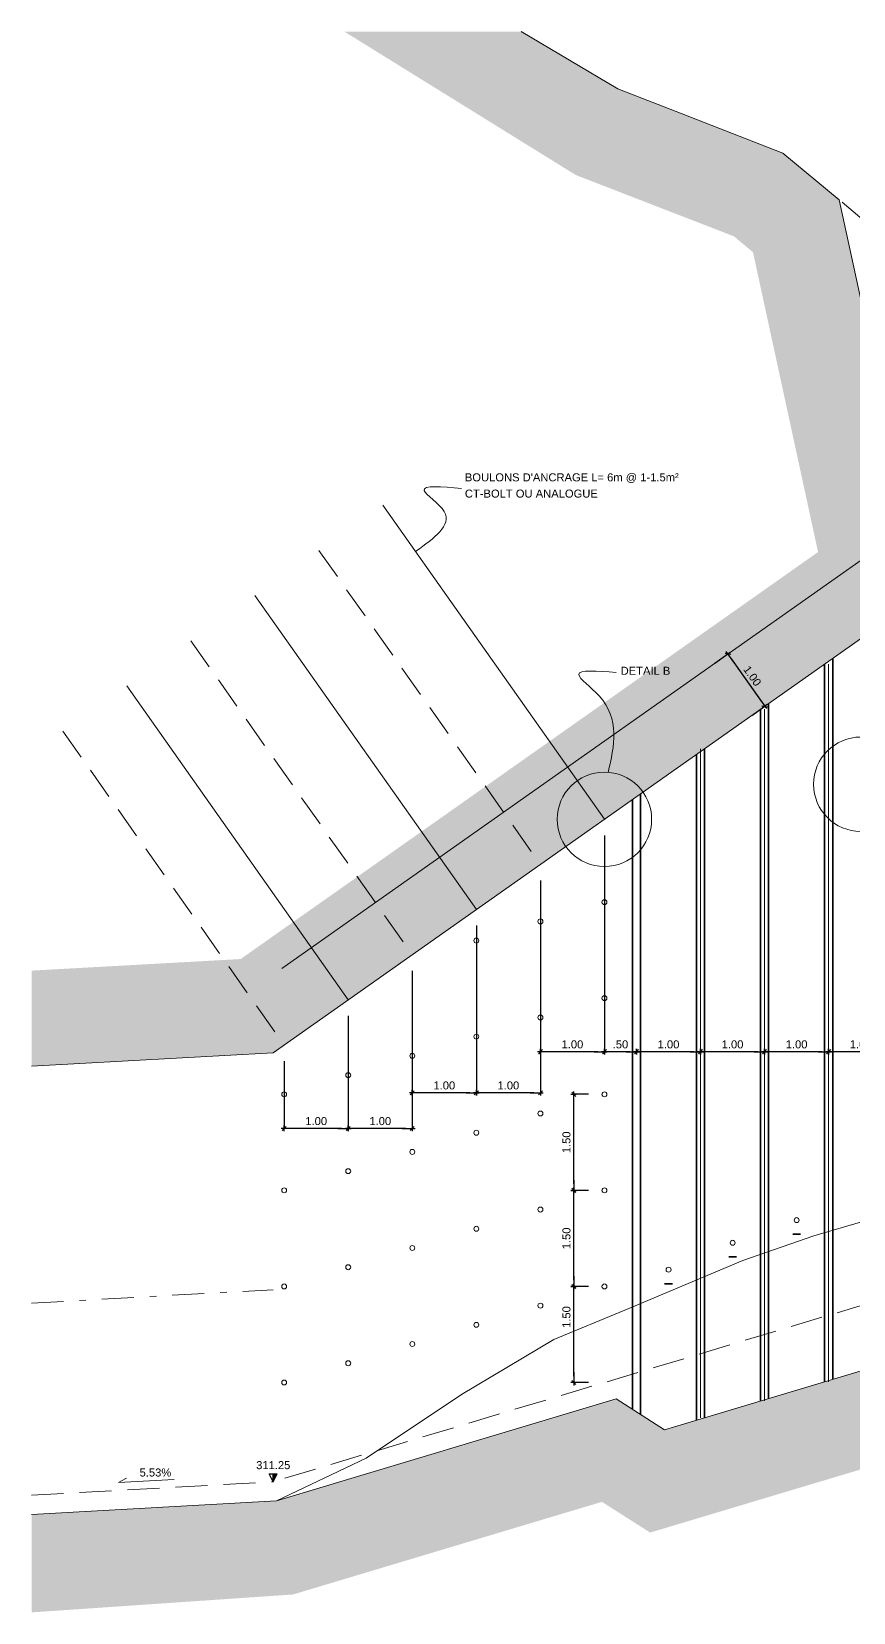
# Model space of a CAD drawing. Header units: millimetres. Extents: x 138.2 to 176.6, y 138.1 to 166.2.
# Drawn here: x 138.18 to 151.01, y 141.47 to 166.15 of the extents above; entities that cross this region are included whole.
import ezdxf
from ezdxf.enums import TextEntityAlignment as Align

# ---------------------------------------------------------------- set-up
doc = ezdxf.new("R2010")
doc.units = ezdxf.units.MM
doc.linetypes.add('TRATTEGGIATA', pattern=[0.75, 0.5, -0.25])
doc.linetypes.add('TRATTOPUNTO2', pattern=[0.5, 0.25, -0.125, 0, -0.125])
for name, color, linetype in [('coordinate', 2, 'Continuous'), ('LIN010CO', 2, 'Continuous'), ('LIN018CO', 6, 'Continuous'), ('LIN035CO', 1, 'Continuous'), ('LIN050CO', 3, 'Continuous'), ('TEXT035', 1, 'Continuous')]:
    doc.layers.add(name, color=color, linetype=linetype)
doc.layers.add('no_plot', color=5, linetype='Continuous', plot=False)
doc.styles.add('ARIAL', font='arial.ttf')
doc.linetypes.add('ROCCIA', pattern='A,0.25,[130,BERETTA.shx,S=0.1,R=0,X=0,Y=0],-0.2,0.25', length=0.7)
doc.dimstyles.new('50', dxfattribs={"dimscale": 0.5, "dimtxt": 0.25, "dimasz": 0.2, "dimexe": 0, "dimexo": 0.5, "dimgap": 0.1, "dimtad": 1, "dimzin": 4, "dimdsep": 46, "dimtxsty": 'ARIAL', "dimblk1": 'LINE', "dimblk2": 'LINE', "dimsah": 1, "dimcen": 2.5, "dimclrd": 256, "dimclre": 256, "dimclrt": 1, "dimadec": 0, "dimazin": 0, "dimtfac": 1, "dimtmove": 2, "dimatfit": 3, "dimldrblk": 'LINE', "dimfxl": 1, "dimtvp": 1, "dimtolj": 1, "dimtzin": 0, "dimarcsym": 0})
pattern_1 = [(49.99999999999999, (257.9525223588199, -584.762813176839), (0.7172601826007535, -0.06275213498259512), [0.07500000000000001, -0.8250000000000001]), (355, (257.9525223588199, -584.762813176839), (-0.138751333613, 0.7521921337000119), [0.06, -0.66]), (100.4514, (258.0122940388165, -584.7680425168394), (0.5785093817140216, 0.6894395420609536), [0.06374019, -0.7011421119999999]), (46.18419999999999, (257.9525223588199, -584.5628131768419), (1.067241048625645, -0.1655190143290182), [0.1125, -1.2375]), (96.63559999999994, (258.0414591038199, -584.5766064838419), (0.9346627055487033, 0.9741178709004418), [0.095610288, -1.051713]), (351.1842000000001, (257.9525223588199, -584.5628131768419), (0.9346619451336272, 0.9741186009253247), [0.09000000000000001, -0.9900000000000001]), (21, (258.0525223588257, -584.6128131768376), (0.5969070521184617, -0.4026188906653388), [0.07500000000000001, -0.8250000000000001]), (326.0000000000001, (258.0525223588257, -584.6128131768376), (0.2433153319215817, 0.7251500450468531), [0.06, -0.66]), (71.45140000000002, (258.1022645918193, -584.646364782838), (0.84022262858149, 0.3225304967099524), [0.06374018999999997, -0.7011421119999997]), (37.50000000000001, (257.9525223588199, -584.762813176839), (0.01215985531729067, 0.3328938538313115), [0, -0.652, 0, -0.67, 0, -0.6625000000000001]), (7.500000000000018, (257.9525223588199, -584.762813176839), (0.2630695374421486, 0.3944117118823602), [0, -0.382, 0, -0.637, 0, -0.2525]), (327.5, (257.7295223588218, -584.762813176839), (0.533822436172409, -0.0225548717343798), [0, -0.25, 0, -0.78, 0, -1.035]), (317.5, (257.629522358816, -584.762813176839), (0.5831861693423862, 0.1001049823323177), [0, -0.325, 0, -0.518, 0, -0.735])]

# ---------------------------------------------------------------- blocks, each defined once
blk = doc.blocks.new('LIVELLI1')
at = {"layer": 'LIN018CO'}
blk.add_solid([(0, 0.2499999000000059), (0, 0), (0.1249999499999888, 0.2499999000000059)], dxfattribs=at)
at = {"layer": 'LIN035CO'}
for p, q in [((-0.1249999499999888, 0.2499999000000059), (0.1249999499999888, 0.2499999000000059)), ((0, 0), (-0.1249999499999888, 0.2499999000000059)), ((0, 0), (0, 0.2499999000000059)), ((0, 0), (0.1249999499999888, 0.2499999000000059))]:
    blk.add_line(p, q, dxfattribs=at)
at = {"layer": 'TEXT035', "style": 'ARIAL'}
blk.add_attdef('VALORE', text='', height=0.25, dxfattribs=at).set_placement((0, 0.3952338375102897), align=Align.CENTER)
blk = doc.blocks.new('LINE')
for p, q in [((-1.60001823273501, 0), (0.4500000000000171, 0)), ((0, 0.4500000000000171), (0, -0.4500000000000171))]:
    blk.add_line(p, q)
at = {"color": 3}
blk.add_line((-0.3181980515162763, -0.3181980515163474), (0.3181980515338978, 0.3181980515339689), dxfattribs=at)
blk = doc.blocks.new('*D6')
at = {"layer": 'Defpoints', "color": 0, "transparency": 16777216}
for p in [(147.6220621534368, 154.5554423988694), (147.1220621534513, 153.8503963967421), (147.1220621534513, 150.2216749957267)]:
    blk.add_point(p, dxfattribs=at)
at = {"layer": 'LIN018CO', "lineweight": -2, "transparency": 16777216}
blk.add_line((147.5220621534368, 150.2216749957267), (147.2220621534513, 150.2216749957267), dxfattribs=at)
at = {"layer": 'LIN018CO', "lineweight": -2, "transparency": 16777216, "xscale": 0.1, "yscale": 0.1, "zscale": 0.1, "rotation": 180}
blk.add_blockref('LINE', (147.1220621534513, 150.2216749957267), dxfattribs=at)
at = {"layer": 'LIN018CO', "lineweight": -2, "transparency": 16777216, "xscale": 0.1, "yscale": 0.1, "zscale": 0.1}
blk.add_blockref('LINE', (147.6220621534368, 150.2216749957267), dxfattribs=at)
at = {"layer": 'LIN018CO', "color": 1, "lineweight": 0, "transparency": 16777216, "insert": (147.3720621534441, 150.335496619192), "char_height": 0.125, "attachment_point": 5, "style": 'ARIAL'}
blk.add_mtext('\\A1;.50', dxfattribs=at)
blk = doc.blocks.new('*D7')
at = {"layer": 'Defpoints', "color": 0, "transparency": 16777216}
for p in [(147.1220621534513, 153.8503963967421), (146.1220621534222, 153.1453503946002), (146.1220621534222, 150.2216749957267)]:
    blk.add_point(p, dxfattribs=at)
at = {"layer": 'LIN018CO', "lineweight": -2, "transparency": 16777216}
for p, q in [((147.1220621534513, 153.6003963967421), (147.1220621534513, 150.2216749957267)), ((146.1220621534222, 152.8953503946002), (146.1220621534222, 150.2216749957267)), ((147.0220621534513, 150.2216749957267), (146.2220621534222, 150.2216749957267))]:
    blk.add_line(p, q, dxfattribs=at)
at = {"layer": 'LIN018CO', "lineweight": -2, "transparency": 16777216, "xscale": 0.1, "yscale": 0.1, "zscale": 0.1, "rotation": 180}
blk.add_blockref('LINE', (146.1220621534222, 150.2216749957267), dxfattribs=at)
at = {"layer": 'LIN018CO', "lineweight": -2, "transparency": 16777216, "xscale": 0.1, "yscale": 0.1, "zscale": 0.1}
blk.add_blockref('LINE', (147.1220621534513, 150.2216749957267), dxfattribs=at)
at = {"layer": 'LIN018CO', "color": 1, "lineweight": 0, "transparency": 16777216, "insert": (146.6220621534368, 150.335496619192), "char_height": 0.125, "attachment_point": 5, "style": 'ARIAL'}
blk.add_mtext('\\A1;1.00', dxfattribs=at)
blk = doc.blocks.new('*D8')
at = {"layer": 'Defpoints', "color": 0, "transparency": 16777216}
for p in [(146.1220621534222, 153.1453503946002), (145.1220621534368, 152.4403043924656), (145.1220621534368, 149.5803316802746)]:
    blk.add_point(p, dxfattribs=at)
at = {"layer": 'LIN018CO', "lineweight": -2, "transparency": 16777216}
for p, q in [((146.1220621534222, 152.8953503946002), (146.1220621534222, 149.5803316802746)), ((145.1220621534368, 152.1903043924656), (145.1220621534368, 149.5803316802746)), ((146.0220621534222, 149.5803316802746), (145.2220621534368, 149.5803316802746))]:
    blk.add_line(p, q, dxfattribs=at)
at = {"layer": 'LIN018CO', "lineweight": -2, "transparency": 16777216, "xscale": 0.1, "yscale": 0.1, "zscale": 0.1, "rotation": 180}
blk.add_blockref('LINE', (145.1220621534368, 149.5803316802746), dxfattribs=at)
at = {"layer": 'LIN018CO', "lineweight": -2, "transparency": 16777216, "xscale": 0.1, "yscale": 0.1, "zscale": 0.1}
blk.add_blockref('LINE', (146.1220621534222, 149.5803316802746), dxfattribs=at)
at = {"layer": 'LIN018CO', "color": 1, "lineweight": 0, "transparency": 16777216, "insert": (145.6220621534295, 149.6941533037399), "char_height": 0.125, "attachment_point": 5, "style": 'ARIAL'}
blk.add_mtext('\\A1;1.00', dxfattribs=at)
blk = doc.blocks.new('*D9')
at = {"layer": 'Defpoints', "color": 0, "transparency": 16777216}
for p in [(145.1220621534368, 152.4403043924656), (144.1220621534222, 151.735258390331), (144.1220621534222, 149.5803316802746)]:
    blk.add_point(p, dxfattribs=at)
at = {"layer": 'LIN018CO', "lineweight": -2, "transparency": 16777216}
for p, q in [((145.1220621534368, 152.1903043924656), (145.1220621534368, 149.5803316802746)), ((144.1220621534222, 151.485258390331), (144.1220621534222, 149.5803316802746)), ((145.0220621534368, 149.5803316802746), (144.2220621534222, 149.5803316802746))]:
    blk.add_line(p, q, dxfattribs=at)
at = {"layer": 'LIN018CO', "lineweight": -2, "transparency": 16777216, "xscale": 0.1, "yscale": 0.1, "zscale": 0.1, "rotation": 180}
blk.add_blockref('LINE', (144.1220621534222, 149.5803316802746), dxfattribs=at)
at = {"layer": 'LIN018CO', "lineweight": -2, "transparency": 16777216, "xscale": 0.1, "yscale": 0.1, "zscale": 0.1}
blk.add_blockref('LINE', (145.1220621534368, 149.5803316802746), dxfattribs=at)
at = {"layer": 'LIN018CO', "color": 1, "lineweight": 0, "transparency": 16777216, "insert": (144.6220621534295, 149.6941533037399), "char_height": 0.125, "attachment_point": 5, "style": 'ARIAL'}
blk.add_mtext('\\A1;1.00', dxfattribs=at)
blk = doc.blocks.new('*D10')
at = {"layer": 'Defpoints', "color": 0, "transparency": 16777216}
for p in [(144.1220621534222, 151.735258390331), (143.1220621534513, 151.0302123882109), (143.1220621534513, 149.0237974624658)]:
    blk.add_point(p, dxfattribs=at)
at = {"layer": 'LIN018CO', "lineweight": -2, "transparency": 16777216}
for p, q in [((144.1220621534222, 151.485258390331), (144.1220621534222, 149.0237974624658)), ((143.1220621534513, 150.7802123882109), (143.1220621534513, 149.0237974624658)), ((144.0220621534222, 149.0237974624658), (143.2220621534513, 149.0237974624658))]:
    blk.add_line(p, q, dxfattribs=at)
at = {"layer": 'LIN018CO', "lineweight": -2, "transparency": 16777216, "xscale": 0.1, "yscale": 0.1, "zscale": 0.1, "rotation": 180}
blk.add_blockref('LINE', (143.1220621534513, 149.0237974624658), dxfattribs=at)
at = {"layer": 'LIN018CO', "lineweight": -2, "transparency": 16777216, "xscale": 0.1, "yscale": 0.1, "zscale": 0.1}
blk.add_blockref('LINE', (144.1220621534222, 149.0237974624658), dxfattribs=at)
at = {"layer": 'LIN018CO', "color": 1, "lineweight": 0, "transparency": 16777216, "insert": (143.6220621534368, 149.137619085931), "char_height": 0.125, "attachment_point": 5, "style": 'ARIAL'}
blk.add_mtext('\\A1;1.00', dxfattribs=at)
blk = doc.blocks.new('*D11')
at = {"layer": 'Defpoints', "color": 0, "transparency": 16777216}
for p in [(143.1220621534513, 151.0302123882109), (142.1220621534804, 150.3251663860908), (142.1220621534804, 149.0237974624658)]:
    blk.add_point(p, dxfattribs=at)
at = {"layer": 'LIN018CO', "lineweight": -2, "transparency": 16777216}
for p, q in [((143.1220621534513, 150.7802123882109), (143.1220621534513, 149.0237974624658)), ((142.1220621534804, 150.0751663860908), (142.1220621534804, 149.0237974624658)), ((143.0220621534513, 149.0237974624658), (142.2220621534804, 149.0237974624658))]:
    blk.add_line(p, q, dxfattribs=at)
at = {"layer": 'LIN018CO', "lineweight": -2, "transparency": 16777216, "xscale": 0.1, "yscale": 0.1, "zscale": 0.1, "rotation": 180}
blk.add_blockref('LINE', (142.1220621534804, 149.0237974624658), dxfattribs=at)
at = {"layer": 'LIN018CO', "lineweight": -2, "transparency": 16777216, "xscale": 0.1, "yscale": 0.1, "zscale": 0.1}
blk.add_blockref('LINE', (143.1220621534513, 149.0237974624658), dxfattribs=at)
at = {"layer": 'LIN018CO', "color": 1, "lineweight": 0, "transparency": 16777216, "insert": (142.6220621534659, 149.137619085931), "char_height": 0.125, "attachment_point": 5, "style": 'ARIAL'}
blk.add_mtext('\\A1;1.00', dxfattribs=at)
blk = doc.blocks.new('*D12')
at = {"layer": 'Defpoints', "color": 0, "transparency": 16777216}
for p in [(149.0494660258329, 156.4328610284472), (149.6256929133298, 155.6155712547813), (149.6256929133264, 155.6155712547789)]:
    blk.add_point(p, dxfattribs=at)
at = {"layer": 'LIN018CO', "lineweight": -2, "transparency": 16777216}
for p, q in [((148.8451435824183, 156.288804306573), (149.049466025826, 156.4328610284423)), ((149.1070887145757, 156.3511320510765), (149.5680702245767, 155.6973002321447)), ((149.4213704699152, 155.4715145329072), (149.6256929133264, 155.6155712547789))]:
    blk.add_line(p, q, dxfattribs=at)
at = {"layer": 'LIN018CO', "lineweight": -2, "transparency": 16777216, "xscale": 0.1, "yscale": 0.1, "zscale": 0.1}
for p, rotation in [((149.049466025826, 156.4328610284423), 125.1855972268471), ((149.6256929133264, 155.6155712547789), 305.1855972268471)]:
    blk.add_blockref('LINE', p, dxfattribs=dict(at, rotation=rotation))
at = {"layer": 'LIN018CO', "color": 1, "lineweight": 0, "transparency": 16777216, "insert": (149.4306047184554, 156.0898032214298), "char_height": 0.125, "attachment_point": 5, "rotation": 305.1855972268471, "style": 'ARIAL'}
blk.add_mtext('\\A1;1.00', dxfattribs=at)
blk = doc.blocks.new('*D13')
at = {"layer": 'Defpoints', "color": 0, "transparency": 16777216}
for p in [(146.6432494757383, 148.0565061130371), (147.1220621534513, 148.0565061130371), (147.1220621534513, 146.5565061130371)]:
    blk.add_point(p, dxfattribs=at)
at = {"layer": 'LIN018CO', "lineweight": -2, "transparency": 16777216}
for p, q in [((146.8720621534513, 148.0565061130371), (146.6432494757383, 148.0565061130371)), ((146.6432494757383, 146.6565061130371), (146.6432494757383, 147.9565061130371)), ((146.8720621534513, 146.5565061130371), (146.6432494757383, 146.5565061130371))]:
    blk.add_line(p, q, dxfattribs=at)
at = {"layer": 'LIN018CO', "lineweight": -2, "transparency": 16777216, "xscale": 0.1, "yscale": 0.1, "zscale": 0.1}
for p, rotation in [((146.6432494757383, 148.0565061130371), 90), ((146.6432494757383, 146.5565061130371), 270)]:
    blk.add_blockref('LINE', p, dxfattribs=dict(at, rotation=rotation))
at = {"layer": 'LIN018CO', "color": 1, "lineweight": 0, "transparency": 16777216, "insert": (146.5294278522731, 147.3065061130372), "char_height": 0.125, "attachment_point": 5, "rotation": 90, "style": 'ARIAL'}
blk.add_mtext('\\A1;1.50', dxfattribs=at)
blk = doc.blocks.new('*D14')
at = {"layer": 'Defpoints', "color": 0, "transparency": 16777216}
for p in [(146.6432494757383, 149.5565061130371), (147.1220621534513, 149.5565061130371), (147.1220621534513, 148.0565061130371)]:
    blk.add_point(p, dxfattribs=at)
at = {"layer": 'LIN018CO', "lineweight": -2, "transparency": 16777216}
for p, q in [((146.8720621534513, 149.5565061130371), (146.6432494757383, 149.5565061130371)), ((146.6432494757383, 148.1565061130371), (146.6432494757383, 149.4565061130371)), ((146.8720621534513, 148.0565061130371), (146.6432494757383, 148.0565061130371))]:
    blk.add_line(p, q, dxfattribs=at)
at = {"layer": 'LIN018CO', "lineweight": -2, "transparency": 16777216, "xscale": 0.1, "yscale": 0.1, "zscale": 0.1}
for p, rotation in [((146.6432494757383, 149.5565061130371), 90), ((146.6432494757383, 148.0565061130371), 270)]:
    blk.add_blockref('LINE', p, dxfattribs=dict(at, rotation=rotation))
at = {"layer": 'LIN018CO', "color": 1, "lineweight": 0, "transparency": 16777216, "insert": (146.5294278522731, 148.8065061130372), "char_height": 0.125, "attachment_point": 5, "rotation": 90, "style": 'ARIAL'}
blk.add_mtext('\\A1;1.50', dxfattribs=at)
blk = doc.blocks.new('*D15')
at = {"layer": 'Defpoints', "color": 0, "transparency": 16777216}
for p in [(146.6432494757383, 146.5565061130371), (147.1220621534513, 146.5565061130371), (147.1220621534513, 145.0565061130371)]:
    blk.add_point(p, dxfattribs=at)
at = {"layer": 'LIN018CO', "lineweight": -2, "transparency": 16777216}
for p, q in [((146.8720621534513, 146.5565061130371), (146.6432494757383, 146.5565061130371)), ((146.6432494757383, 145.1565061130371), (146.6432494757383, 146.4565061130371)), ((146.8720621534513, 145.0565061130371), (146.6432494757383, 145.0565061130371))]:
    blk.add_line(p, q, dxfattribs=at)
at = {"layer": 'LIN018CO', "lineweight": -2, "transparency": 16777216, "xscale": 0.1, "yscale": 0.1, "zscale": 0.1}
for p, rotation in [((146.6432494757383, 146.5565061130371), 90), ((146.6432494757383, 145.0565061130371), 270)]:
    blk.add_blockref('LINE', p, dxfattribs=dict(at, rotation=rotation))
at = {"layer": 'LIN018CO', "color": 1, "lineweight": 0, "transparency": 16777216, "insert": (146.5294278522698, 146.0779885345225), "char_height": 0.125, "attachment_point": 5, "rotation": 90, "style": 'ARIAL'}
blk.add_mtext('\\A1;1.50', dxfattribs=at)
blk = doc.blocks.new('*D26')
at = {"layer": 'Defpoints', "color": 0, "transparency": 16777216}
for p in [(148.6220621534314, 154.5554423988694), (147.6220621534368, 153.8503963967421), (147.6220621534368, 150.2216749957267)]:
    blk.add_point(p, dxfattribs=at)
at = {"layer": 'LIN018CO', "lineweight": -2, "transparency": 16777216}
blk.add_line((148.5220621534314, 150.2216749957267), (147.7220621534368, 150.2216749957267), dxfattribs=at)
at = {"layer": 'LIN018CO', "lineweight": -2, "transparency": 16777216, "xscale": 0.1, "yscale": 0.1, "zscale": 0.1, "rotation": 180}
blk.add_blockref('LINE', (147.6220621534368, 150.2216749957267), dxfattribs=at)
at = {"layer": 'LIN018CO', "lineweight": -2, "transparency": 16777216, "xscale": 0.1, "yscale": 0.1, "zscale": 0.1}
blk.add_blockref('LINE', (148.6220621534314, 150.2216749957267), dxfattribs=at)
at = {"layer": 'LIN018CO', "color": 1, "lineweight": 0, "transparency": 16777216, "insert": (148.1220621534341, 150.335496619192), "char_height": 0.125, "attachment_point": 5, "style": 'ARIAL'}
blk.add_mtext('\\A1;1.00', dxfattribs=at)
blk = doc.blocks.new('*D27')
at = {"layer": 'Defpoints', "color": 0, "transparency": 16777216}
for p in [(149.6220621534421, 154.5554423988694), (148.6220621534314, 153.8503963967421), (148.6220621534314, 150.2216749957267)]:
    blk.add_point(p, dxfattribs=at)
at = {"layer": 'LIN018CO', "lineweight": -2, "transparency": 16777216}
blk.add_line((149.5220621534421, 150.2216749957267), (148.7220621534314, 150.2216749957267), dxfattribs=at)
at = {"layer": 'LIN018CO', "lineweight": -2, "transparency": 16777216, "xscale": 0.1, "yscale": 0.1, "zscale": 0.1, "rotation": 180}
blk.add_blockref('LINE', (148.6220621534314, 150.2216749957267), dxfattribs=at)
at = {"layer": 'LIN018CO', "lineweight": -2, "transparency": 16777216, "xscale": 0.1, "yscale": 0.1, "zscale": 0.1}
blk.add_blockref('LINE', (149.6220621534421, 150.2216749957267), dxfattribs=at)
at = {"layer": 'LIN018CO', "color": 1, "lineweight": 0, "transparency": 16777216, "insert": (149.1220621534368, 150.335496619192), "char_height": 0.125, "attachment_point": 5, "style": 'ARIAL'}
blk.add_mtext('\\A1;1.00', dxfattribs=at)
blk = doc.blocks.new('*D28')
at = {"layer": 'Defpoints', "color": 0, "transparency": 16777216}
for p in [(150.6220621534421, 154.5554423988694), (149.6220621534421, 153.8503963967421), (149.6220621534421, 150.2216749957267)]:
    blk.add_point(p, dxfattribs=at)
at = {"layer": 'LIN018CO', "lineweight": -2, "transparency": 16777216}
blk.add_line((150.5220621534421, 150.2216749957267), (149.7220621534421, 150.2216749957267), dxfattribs=at)
at = {"layer": 'LIN018CO', "lineweight": -2, "transparency": 16777216, "xscale": 0.1, "yscale": 0.1, "zscale": 0.1, "rotation": 180}
blk.add_blockref('LINE', (149.6220621534421, 150.2216749957267), dxfattribs=at)
at = {"layer": 'LIN018CO', "lineweight": -2, "transparency": 16777216, "xscale": 0.1, "yscale": 0.1, "zscale": 0.1}
blk.add_blockref('LINE', (150.6220621534421, 150.2216749957267), dxfattribs=at)
at = {"layer": 'LIN018CO', "color": 1, "lineweight": 0, "transparency": 16777216, "insert": (150.1220621534421, 150.335496619192), "char_height": 0.125, "attachment_point": 5, "style": 'ARIAL'}
blk.add_mtext('\\A1;1.00', dxfattribs=at)
blk = doc.blocks.new('*D29')
at = {"layer": 'Defpoints', "color": 0, "transparency": 16777216}
for p in [(151.6220621534421, 154.5554423988694), (150.6220621534421, 153.8503963967421), (150.6220621534421, 150.2216749957267)]:
    blk.add_point(p, dxfattribs=at)
at = {"layer": 'LIN018CO', "lineweight": -2, "transparency": 16777216}
blk.add_line((151.5220621534421, 150.2216749957267), (150.7220621534421, 150.2216749957267), dxfattribs=at)
at = {"layer": 'LIN018CO', "lineweight": -2, "transparency": 16777216, "xscale": 0.1, "yscale": 0.1, "zscale": 0.1, "rotation": 180}
blk.add_blockref('LINE', (150.6220621534421, 150.2216749957267), dxfattribs=at)
at = {"layer": 'LIN018CO', "lineweight": -2, "transparency": 16777216, "xscale": 0.1, "yscale": 0.1, "zscale": 0.1}
blk.add_blockref('LINE', (151.6220621534421, 150.2216749957267), dxfattribs=at)
at = {"layer": 'LIN018CO', "color": 1, "lineweight": 0, "transparency": 16777216, "insert": (151.1220621534421, 150.335496619192), "char_height": 0.125, "attachment_point": 5, "style": 'ARIAL'}
blk.add_mtext('\\A1;1.00', dxfattribs=at)

msp = doc.modelspace()

# ---------------------------------------------------------------- hatches: boundary and pattern name
at = {"layer": 'LIN010CO', "lineweight": 0}
h = msp.add_hatch(dxfattribs=at)
h.set_pattern_fill('AR-CONC', color=256, scale=0.1, angle=-90, style=0)
h.set_pattern_definition(pattern_1)
h.paths.add_polyline_path([(149.9088911093487, 164.2553117099494), (148.3363196807396, 164.8648355194862), (147.328891109347, 165.2553117099494), (145.8242978084519, 166.1509029604974), (143.0620604335919, 166.1509029604974), (146.6742178095366, 163.9115118390225), (147.797988746249, 163.4759417085122), (149.142878709935, 162.9546665287896), (149.4411957992335, 162.7060689543839), (150.5698041334755, 157.5047693331405), (151.8917951756949, 158.4368338323081), (150.7882804222819, 163.5224872825172)])
edge = h.paths.add_edge_path()
edge.add_line((151.8917951756949, 158.4368338323081), (147.2689899823373, 155.177543512106))
edge.add_spline(control_points=[(147.2689899823373, 155.1775435121278), (147.2709106486355, 154.9840404461763), (147.2261575602089, 154.784505702916), (147.181150140029, 154.584938092227)], knot_values=[1.66918039685349, 1.66918039685349, 1.66918039685349, 1.66918039685349, 2.245671585368442, 2.245671585368442, 2.245671585368442, 2.245671585368442], degree=3, periodic=0)
edge.add_arc((147.1220621534513, 153.8503963967421), 0.7369144404583495, 35.185597227154915, 85.40091721684882, ccw=False)
edge.add_line((147.7243347896939, 154.27502631112), (152.1220621534368, 157.3756264073861))
edge.add_line((152.1220621534368, 157.3756264073861), (151.8917951756949, 158.4368338323081))
edge = h.paths.add_edge_path()
edge.add_line((150.5698041334755, 157.5047693331405), (150.4570717550151, 158.0243072982091))
edge.add_line((150.4570717550151, 158.0243072982091), (147.1220477432718, 155.672961951718))
edge.add_spline(control_points=[(147.1220477432718, 155.6729619517107), (147.2290346134752, 155.5153186379946), (147.267290198498, 155.3487931391107), (147.2689899823373, 155.1775435121278)], knot_values=[1.158987442000789, 1.158987442000789, 1.158987442000789, 1.158987442000789, 1.66918039685349, 1.66918039685349, 1.66918039685349, 1.66918039685349], degree=3, periodic=0)
edge.add_line((147.2689899823373, 155.177543512106), (150.5698041334755, 157.5047693331405))
edge = h.paths.add_edge_path()
edge.add_spline(control_points=[(147.2689899823373, 155.1775435121278), (147.267290198498, 155.3487931391107), (147.2290346134752, 155.5153186379946), (147.1220477432718, 155.6729619517107)], knot_values=[1.158987442000788, 1.158987442000788, 1.158987442000788, 1.158987442000788, 1.66918039685349, 1.66918039685349, 1.66918039685349, 1.66918039685349], degree=3, periodic=0)
edge.add_line((147.1220477432718, 155.672961951718), (146.2637304318552, 155.0678087627427))
edge.add_line((146.2637304318552, 155.0678087627427), (146.5458352659545, 154.6676861704007))
edge.add_line((146.5458352659545, 154.6676861704007), (147.2689899823373, 155.177543512106))
edge = h.paths.add_edge_path()
edge.add_spline(control_points=[(147.181150140029, 154.584938092227), (147.2261575602089, 154.784505702916), (147.2709106486355, 154.9840404461763), (147.2689899823373, 155.1775435121278)], knot_values=[1.66918039685349, 1.66918039685349, 1.66918039685349, 1.66918039685349, 2.245671585368442, 2.245671585368442, 2.245671585368442, 2.245671585368442], degree=3, periodic=0)
edge.add_line((147.2689899823373, 155.177543512106), (146.5458352659545, 154.6676861704007))
edge.add_line((146.5458352659545, 154.6676861704007), (146.6974322390662, 154.4526690329919))
edge.add_arc((147.1220621534513, 153.8503963967421), 0.7369144404583494, 85.40091721684882, 125.18559722729131, ccw=False)
h.paths.add_polyline_path([(146.6974322390662, 154.4526690329919), (147.1220621534513, 153.8503963967421), (147.7243347896939, 154.27502631112, 0.4142135623722035)])
h.paths.add_polyline_path([(146.6974322390662, 154.4526690329919, 0.2438403025205871), (146.3851477130003, 153.8503963967421, 0.1547438296987659), (146.5197895172088, 153.4257664823642), (147.1220621534513, 153.8503963967421)])
h.paths.add_polyline_path([(146.6974322390662, 154.4526690329919), (146.5458352659545, 154.6676861704007), (145.5458352659253, 153.9626401682515), (146.1220621534222, 153.1453503945929), (146.5197895172088, 153.4257664823642, -0.1547438296987659), (146.3851477130003, 153.8503963967421, -0.2438403025205818)])
h.paths.add_polyline_path([(146.5458352659545, 154.6676861704007), (146.2637304318552, 155.0678087627427), (145.263730431826, 154.3627627606008), (145.5458352659253, 153.9626401682515)])
h.paths.add_polyline_path([(145.5458352659253, 153.9626401682515), (144.5458352659399, 153.2575941661241), (145.1220621534368, 152.4403043924729), (146.1220621534222, 153.1453503945929)])
h.paths.add_polyline_path([(145.5458352659253, 153.9626401682515), (145.263730431826, 154.3627627606008), (144.2637304318406, 153.6577167584735), (144.5458352659399, 153.2575941661241)])
h.paths.add_polyline_path([(144.5458352659399, 153.2575941661241), (144.2637304318406, 153.6577167584735), (143.263730431826, 152.9526707563316), (143.5458352659253, 152.5525481639822)])
h.paths.add_polyline_path([(144.5458352659399, 153.2575941661241), (143.5458352659253, 152.5525481639822), (144.1220621534222, 151.735258390331), (145.1220621534368, 152.4403043924729)])
h.paths.add_polyline_path([(143.5458352659253, 152.5525481639822), (142.5458352659545, 151.8475021618694), (143.1220621534513, 151.0302123882182), (144.1220621534222, 151.735258390331)])
h.paths.add_polyline_path([(143.5458352659253, 152.5525481639822), (143.263730431826, 152.9526707563316), (142.2637304318552, 152.2476247542188), (142.5458352659545, 151.8475021618694)])
h.paths.add_polyline_path([(142.2637304318552, 152.2476247542188), (141.4423382719607, 151.6685054957095), (141.1849978840975, 151.6542488382227), (142.1220621534659, 150.3251663861054), (143.1220621534513, 151.0302123882182)])
h.paths.add_polyline_path([(141.1849978840975, 151.6542488382227), (138.1789976155479, 151.4877164233519), (138.1789976155479, 149.9958598130004), (141.951414143091, 150.2048516886177), (142.1220621534659, 150.3251663861054)])
h.paths.add_polyline_path([(149.4002632426774, 156.2978278796697), (149.6163483254851, 155.9913442145451), (149.4609461942374, 155.8817785631952), (149.2448611114297, 156.1882622283199)], flags=25)
h.paths.add_polyline_path([(147.3436067757931, 156.0762597958208), (148.1824966120686, 156.0762597958208), (148.1824966120686, 156.2638876948592), (147.3436067757931, 156.2638876948592)], flags=25)
h = msp.add_hatch(dxfattribs=at)
h.set_pattern_fill('AR-CONC', color=256, scale=0.1, angle=-90, style=0)
h.set_pattern_definition(pattern_1)
h.paths.add_polyline_path([(152.2975045465347, 144.0508990437418), (154.7513236052101, 144.2754079045596), (163.0190035110055, 144.7840347745193), (167.0737894723926, 145.0312778209452), (167.6789976155625, 145.0312778209452), (167.6789976155625, 145.9814012401373), (172.8538911093702, 145.9814012401373), (172.8538911093702, 146.7505160284534), (171.9938911092532, 147.2553117100149), (170.2930025755696, 147.2553117100149), (170.2930025755696, 146.1039142600609), (170.2670025755716, 146.1039142600464), (170.2670025755716, 147.2553117100149), (169.5661287234171, 147.2553117100149), (169.5661287234317, 146.1039142600464), (169.5401287234046, 146.1039142600464), (169.5401287234191, 147.2553117100149), (169.3265656494979, 147.2553117100149), (169.226565649492, 148.2553117100149), (168.3288911093324, 148.2553117100149), (168.3288911093324, 146.5053117099494), (167.028891109344, 146.5053117099494), (162.9288911093382, 146.2553117099494), (154.6388911093446, 145.7453117099474), (152.0157582319872, 145.5053117099494), (148.0590621534421, 144.3183028863903), (147.306517625918, 144.7986335594949), (142.0035366858421, 143.2077392774852), (138.1789976155479, 142.9958598130004), (138.1789976155479, 141.466341440592), (142.259638000679, 141.7456331113615), (147.0829538438621, 143.1926278643048), (147.8354983713863, 142.7122971912002)])
h.paths.add_polyline_path([(169.5661287234171, 147.2553117100149), (169.5401287234191, 147.2553117100149), (169.5401287234046, 146.1039142600464), (169.5661287234317, 146.1039142600464)], flags=16)
h.paths.add_polyline_path([(170.2930025755696, 147.2553117100149), (170.2670025755716, 147.2553117100149), (170.2670025755716, 146.1039142600464), (170.2930025755696, 146.1039142600609)], flags=16)

# ---------------------------------------------------------------- linework, layer by layer
at = {"layer": 'LIN010CO', "linetype": 'TRATTEGGIATA', "lineweight": 0}
for p, q in [((142.6647008284264, 158.0490890365443), (146.1220621534222, 153.1453503946002)), ((140.6647008284264, 156.638997032275), (144.1220621534222, 151.735258390331)), ((138.6647008284846, 155.2289050280349), (142.1220621534804, 150.3251663860908)), ((151.9514141431201, 146.5053117099349), (141.951414143091, 143.5053117099349)), ((138.1789976155479, 143.2963198343029), (141.9514141431056, 143.5053117099276))]:
    msp.add_line(p, q, dxfattribs=at)
at = {"layer": 'LIN010CO', "linetype": 'TRATTEGGIATA', "lineweight": 0, "flags": 128}
msp.add_lwpolyline([(155.6710003829713, 159.1552221414065), (155.5488911093481, 159.2553117099494), (154.2988911093481, 160.2553117099494), (153.1788911093528, 161.2553117099494), (152.2088911093662, 162.2553117099494), (151.1088911093603, 163.2553117099494), (150.7882804222819, 163.5224872825172)], dxfattribs=at)
at = {"layer": 'LIN010CO', "linetype": 'ROCCIA', "lineweight": 0, "flags": 128}
msp.add_lwpolyline([(142.0035366858421, 143.2077392774852), (143.4040485024371, 143.8753622846241), (144.8911234922335, 144.8665323560606), (146.3331881472324, 145.7295321237077), (147.4422596294672, 146.187528116189), (149.280836907382, 146.9602205803501), (150.3899083896168, 147.3459017618341), (151.5472004457471, 147.6833725219374), (152.8250430778345, 147.9726334080522), (155.0706465546892, 148.3515075366056), (158.0838638903289, 148.8211378093881), (161.2493125162938, 149.3685686027573), (164.4591325209686, 149.759627662567), (166.118385567671, 149.8542553318227), (166.7419307143929, 149.8745388278446)], dxfattribs=at)
at = {"layer": 'LIN018CO', "linetype": 'TRATTOPUNTO2', "lineweight": 0, "ltscale": 2}
msp.add_line((138.1789976155334, 146.2958598130178), (141.951414143091, 146.5048516886279), dxfattribs=at)
at = {"layer": 'LIN018CO', "lineweight": 0}
for p, q in [((139.6603716530727, 143.562379011925), (139.5345620512445, 143.4937645849611)), ((139.5345620512591, 143.4937645849757), (140.4047311466339, 143.5419719528552))]:
    msp.add_line(p, q, dxfattribs=at)
at = {"layer": 'LIN018CO', "lineweight": 0, "const_width": 0.026, "flags": 128}
for points in [[(150.5590621534421, 156.2736395060603), (150.5590621534421, 145.0683028863875)], [(150.6850621534314, 156.3624753023211), (150.6850621534314, 145.1061028863841)], [(149.5590621534421, 155.56859350393), (149.5590621534421, 144.7683028863886)], [(149.6850621534314, 155.6574293001909), (149.6850621534314, 144.8061028863852)], [(148.5590621534421, 154.8635475017998), (148.5590621534421, 144.4683028863897)], [(148.6850621534314, 154.9523832980606), (148.6850621534314, 144.5061028863863)], [(147.5590621534421, 154.1585014996695), (147.5590621534421, 144.6374405955467)], [(147.6850621534314, 154.2473372959304), (147.6850621534314, 144.5570178928461)], [(150.0590621534421, 147.3714053281262), (150.1850621534314, 147.3714053281262)], [(149.0590621534421, 147.0167087938942), (149.1850621534314, 147.0167087938942)], [(148.0590621534421, 146.596442279432), (148.1850621534314, 146.596442279432)]]:
    msp.add_lwpolyline(points, dxfattribs=at)
at = {"layer": 'LIN018CO', "lineweight": 0}
for centre, radius in [((151.123661880269, 154.398017745011), 0.7369144404583494), ((147.1220621534513, 153.8503963967421), 0.7369144404583494), ((147.1220621534513, 152.5565061130371), 0.03863060106959892), ((146.1220621534222, 152.2565061130269), 0.03863060106959892), ((145.1220621534368, 151.9565061130386), 0.03863060106959892), ((147.1220621534513, 151.0565061130371), 0.03863060106959892), ((146.1220621534222, 150.7565061130269), 0.03863060106959892), ((145.1220621534368, 150.4565061130386), 0.03863060106959892), ((144.1220621534222, 150.1565061130357), 0.03863060106959892), ((143.1220621534513, 149.85650611304), 0.03863060106959892), ((142.1220621534804, 149.5565061130517), 0.03863060106959892), ((147.1220621534513, 149.5565061130371), 0.03863060106959892), ((146.1220621534222, 149.2565061130269), 0.03863060106959892), ((145.1220621534368, 148.9565061130386), 0.03863060106959892), ((144.1220621534222, 148.6565061130357), 0.03863060106959892), ((143.1220621534513, 148.35650611304), 0.03863060106959892), ((142.1220621534804, 148.0565061130517), 0.03863060106959892), ((147.1220621534513, 148.0565061130371), 0.03863060106959892), ((146.1220621534222, 147.7565061130269), 0.03863060106959892), ((150.1233662183723, 147.592277924098), 0.03863060106959892), ((145.1220621534368, 147.4565061130386), 0.03863060106959892), ((144.1220621534222, 147.1565061130357), 0.03863060106959892), ((149.1233662183723, 147.2375813898659), 0.03863060106959892), ((143.1220621534513, 146.85650611304), 0.03863060106959892), ((148.1233662183723, 146.8173148754038), 0.03863060106959892), ((142.1220621534804, 146.5565061130517), 0.03863060106959892), ((147.1220621534513, 146.5565061130371), 0.03863060106959892), ((146.1220621534222, 146.2565061130269), 0.03863060106959892), ((145.1220621534368, 145.9565061130386), 0.03863060106959892), ((144.1220621534222, 145.6565061130357), 0.03863060106959892), ((143.1220621534513, 145.35650611304), 0.03863060106959892), ((142.1220621534804, 145.0565061130517), 0.03863060106959892)]:
    msp.add_circle(centre, radius, dxfattribs=at)
for points in [[(144.8903045717226, 159.0181051419029), (144.3058810572903, 158.9865150844023), (144.6217857432849, 158.6548190628571), (144.1795192391356, 158.038812245283)], [(147.3068403819699, 156.1420352976027), (146.7224168675376, 156.1104452401021), (147.0383215535322, 155.7787492185569), (147.1804103384994, 154.5816578006095)]]:
    msp.add_spline(points, degree=3, dxfattribs=at)
at = {"layer": 'LIN035CO', "lineweight": 0}
for p, q in [((143.6647008284555, 158.7541350386862), (147.1220621534513, 153.8503963967421)), ((141.6647008284409, 157.3440430344097), (145.1220621534368, 152.4403043924656)), ((139.6647008284555, 155.933951030155), (143.1220621534513, 151.0302123882109))]:
    msp.add_line(p, q, dxfattribs=at)
at = {"layer": 'LIN050CO', "linetype": 'Continuous', "lineweight": 0}
msp.add_line((142.0848550011498, 151.5224898691129), (151.8923322850234, 158.4372125190973), dxfattribs=at)
at = {"layer": 'LIN050CO', "lineweight": 0, "flags": 128}
for points in [[(148.3363196807396, 164.8648355194862), (147.328891109347, 165.2553117099494), (145.8242978084519, 166.1509029604974)], [(150.7882804222819, 163.5224872825172), (149.9088911093487, 164.2553117099494), (148.3363196807396, 164.8648355194862)]]:
    msp.add_lwpolyline(points, dxfattribs=at)
at = {"layer": 'LIN050CO', "linetype": 'ROCCIA', "lineweight": 0, "flags": 128}
for points in [[(150.7882804222819, 163.5224872825172), (152.1220621534368, 157.3756264073934)], [(152.1220621534368, 157.3756264073861), (141.951414143091, 150.2048516886177), (138.1789976155479, 149.9958598130004)], [(138.1789976155479, 142.9958598130004), (142.0035366858421, 143.2077392774852), (147.306517625918, 144.7986335594949), (148.0590621534421, 144.3183028863903), (152.0157582319872, 145.5053117099494), (154.6388911093446, 145.7453117099474), (162.9288911093382, 146.2553117099494), (164.0269342867169, 146.3222655622274), (164.4566600013414, 146.8811217058362), (164.8921437933669, 147.5653060610173), (165.2809674728115, 148.1250925640677), (165.7008981802566, 148.6693300198065), (166.0497853859625, 149.1499273328197), (166.7419307143929, 149.8745388278446), (167.3654758611148, 149.8948223238738), (167.8779864977906, 149.8498747557139), (168.066805754038, 149.661096173634), (168.1747025945725, 149.3734325037119), (168.2466341078754, 149.112738140994), (168.3265656495124, 148.5289959189947), (168.3265656495124, 148.2553117100149), (169.226565649492, 148.2553117100149), (169.3265656494979, 147.2553117100149), (171.9938911093697, 147.2553117100149)]]:
    msp.add_lwpolyline(points, dxfattribs=at)
at = {"layer": 'no_plot', "lineweight": 0, "flags": 128}
for points in [[(150.6220621534421, 156.2736395060603), (150.6220621534421, 145.0683028863875)], [(149.6220621534421, 155.56859350393), (149.6220621534421, 144.7683028863886)], [(148.6220621534314, 154.9523832980606), (148.6220621534314, 144.5061028863863)]]:
    msp.add_lwpolyline(points, dxfattribs=at)

# ---------------------------------------------------------------- block references
at = {"xscale": 0.5, "yscale": 0.5, "zscale": 0.5}
msp.add_blockref('LIVELLI1', (141.9514141431056, 143.5053117099349), dxfattribs=at).add_auto_attribs({'VALORE': '311.25'})

# ---------------------------------------------------------------- texts
at = {"layer": 'coordinate', "color": 1, "style": 'ARIAL'}
msp.add_text('5.53%', height=0.125, dxfattribs=at).set_placement((140.1117659744988, 143.6507453771089), align=Align.MIDDLE)
at = {"layer": 'TEXT035', "style": 'ARIAL'}
for s, p in [("BOULONS D'ANCRAGE L= 6m @ 1-1.5m²", (144.9427098972875, 159.1280805801186)), ('CT-BOLT OU ANALOGUE', (144.9427098972875, 158.8742813727265)), ('DETAIL B', (147.3748780922971, 156.1076163783553))]:
    msp.add_text(s, height=0.125, dxfattribs=at).set_placement(p)

# ---------------------------------------------------------------- dimensions: what is measured, and where the dimension line sits
at = {"layer": 'LIN018CO', "lineweight": 0}
for base, p1, p2, angle, picture, middle in [((149.6256929133264, 155.6155712547789), (149.0494660258329, 156.4328610284472), (149.6256929133298, 155.6155712547813), 305.1855972268471, '*D12', (149.4306047184554, 156.0898032214298)), ((146.6432494757383, 149.5565061130371), (147.1220621534513, 148.0565061130371), (147.1220621534513, 149.5565061130371), 90, '*D14', (146.5294278522731, 148.8065061130372)), ((146.6432494757383, 148.0565061130371), (147.1220621534513, 146.5565061130371), (147.1220621534513, 148.0565061130371), 90, '*D13', (146.5294278522731, 147.3065061130372))]:
    dim = msp.add_linear_dim(base=base, p1=p1, p2=p2, angle=angle, dimstyle='50', dxfattribs=at)
    dim.commit()
    dim.dimension.update_dxf_attribs({"geometry": picture, "text_midpoint": middle})
for base, p1, p2, picture, middle in [((147.1220621534513, 150.2216749957267), (147.6220621534368, 154.5554423988694), (147.1220621534513, 153.8503963967421), '*D6', (147.3720621534441, 150.335496619192)), ((147.6220621534368, 150.2216749957267), (148.6220621534314, 154.5554423988694), (147.6220621534368, 153.8503963967421), '*D26', (148.1220621534341, 150.335496619192)), ((148.6220621534314, 150.2216749957267), (149.6220621534421, 154.5554423988694), (148.6220621534314, 153.8503963967421), '*D27', (149.1220621534368, 150.335496619192)), ((149.6220621534421, 150.2216749957267), (150.6220621534421, 154.5554423988694), (149.6220621534421, 153.8503963967421), '*D28', (150.1220621534421, 150.335496619192)), ((150.6220621534421, 150.2216749957267), (151.6220621534421, 154.5554423988694), (150.6220621534421, 153.8503963967421), '*D29', (151.1220621534421, 150.335496619192))]:
    dim = msp.add_linear_dim(base=base, p1=p1, p2=p2, dimstyle='50', override={"dimse1": 1, "dimse2": 1}, dxfattribs=at)
    dim.commit()
    dim.dimension.update_dxf_attribs({"geometry": picture, "text_midpoint": middle})
for base, p1, p2, picture, middle in [((146.1220621534222, 150.2216749957267), (147.1220621534513, 153.8503963967421), (146.1220621534222, 153.1453503946002), '*D7', (146.6220621534368, 150.335496619192)), ((145.1220621534368, 149.5803316802746), (146.1220621534222, 153.1453503946002), (145.1220621534368, 152.4403043924656), '*D8', (145.6220621534295, 149.6941533037399)), ((144.1220621534222, 149.5803316802746), (145.1220621534368, 152.4403043924656), (144.1220621534222, 151.735258390331), '*D9', (144.6220621534295, 149.6941533037399)), ((143.1220621534513, 149.0237974624658), (144.1220621534222, 151.735258390331), (143.1220621534513, 151.0302123882109), '*D10', (143.6220621534368, 149.137619085931)), ((142.1220621534804, 149.0237974624658), (143.1220621534513, 151.0302123882109), (142.1220621534804, 150.3251663860908), '*D11', (142.6220621534659, 149.137619085931))]:
    dim = msp.add_linear_dim(base=base, p1=p1, p2=p2, dimstyle='50', dxfattribs=at)
    dim.commit()
    dim.dimension.update_dxf_attribs({"geometry": picture, "text_midpoint": middle})
dim = msp.add_linear_dim(base=(146.6432494757383, 146.5565061130371), p1=(147.1220621534513, 145.0565061130371), p2=(147.1220621534513, 146.5565061130371), angle=90, dimstyle='50', dxfattribs=at)
dim.commit()
dim.dimension.update_dxf_attribs({"geometry": '*D15', "text_midpoint": (146.5294278522698, 146.0779885345225), "dimtype": 160})

doc.saveas('drawing.dxf')
